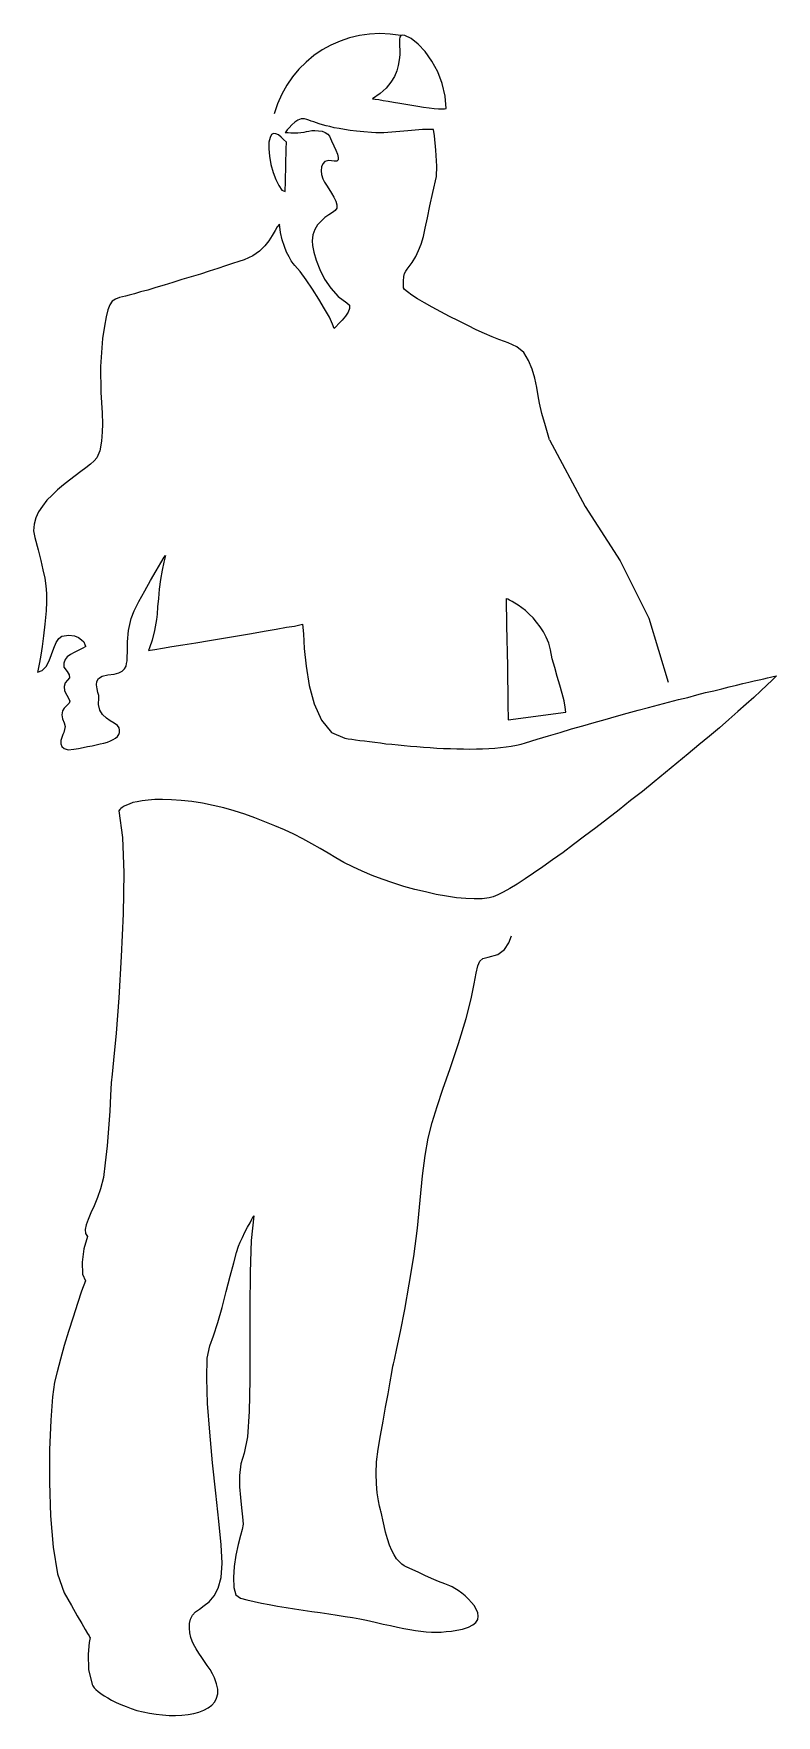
# Model space of a CAD drawing. Extents: x 13214 to 14013, y 5325 to 7134.
import ezdxf

# ---------------------------------------------------------------- set-up
doc = ezdxf.new("R2010")
doc.units = 0
doc.header["$LTSCALE"] = 1270
doc.header["$MEASUREMENT"] = 0
doc.layers.get('0').update_dxf_attribs({"linetype": 'CONTINUOUS'})

msp = doc.modelspace()

# ---------------------------------------------------------------- linework, layer by layer
at = {"linetype": 'CONTINUOUS'}
for p, q in [((13607.9, 7130.8), (13607.6, 7128.4)), ((13607.6, 7128.4), (13607.6, 7125.2)), ((13609, 7132.3), (13607.9, 7130.8)), ((13610.8, 7132.9), (13609, 7132.3)), ((13613.5, 7132.6), (13610.8, 7132.9)), ((13620.3, 7129.3), (13613.5, 7132.6)), ((13627.7, 7123.1), (13620.3, 7129.3)), ((13607.9, 7111.5), (13607.3, 7106.2)), ((13607.6, 7125.2), (13607.6, 7121.3)), ((13607.6, 7121.3), (13607.9, 7116.6)), ((13607.9, 7116.6), (13607.9, 7111.5)), ((13635.4, 7115.1), (13627.7, 7123.1)), ((13642.5, 7105), (13635.4, 7115.1)), ((13604.9, 7094.3), (13602.2, 7088.4)), ((13606.4, 7100.3), (13604.9, 7094.3)), ((13607.3, 7106.2), (13606.4, 7100.3)), ((13648.8, 7093.4), (13642.5, 7105)), ((13653.5, 7080.7), (13648.8, 7093.4)), ((13593.3, 7075.9), (13586.8, 7070)), ((13598.4, 7082.2), (13593.3, 7075.9)), ((13602.2, 7088.4), (13598.4, 7082.2)), ((13656.8, 7067.3), (13653.5, 7080.7)), ((13586.8, 7070), (13578.5, 7064.4)), ((13578.5, 7064.4), (13581.5, 7064.1)), ((13581.5, 7064.1), (13585.3, 7063.5)), ((13585.3, 7063.5), (13590.1, 7062.6)), ((13590.1, 7062.6), (13595.4, 7061.7)), ((13595.4, 7061.7), (13601.3, 7060.8)), ((13601.3, 7060.8), (13607.9, 7059.6)), ((13607.9, 7059.6), (13614.4, 7058.7)), ((13614.4, 7058.7), (13620.9, 7057.6)), ((13620.9, 7057.6), (13627.4, 7056.4)), ((13627.4, 7056.4), (13633.6, 7055.5)), ((13658, 7054), (13656.8, 7067.3)), ((13495.2, 7039.2), (13491.9, 7036.2)), ((13498.5, 7041.3), (13495.2, 7039.2)), ((13502, 7042.7), (13498.5, 7041.3)), ((13505.6, 7042.7), (13502, 7042.7)), ((13507.9, 7042.1), (13505.6, 7042.7)), ((13510.3, 7041.3), (13507.9, 7042.1)), ((13512.7, 7040.4), (13510.3, 7041.3)), ((13515.4, 7039.5), (13512.7, 7040.4)), ((13518.3, 7038.6), (13515.4, 7039.5)), ((13521.3, 7037.4), (13518.3, 7038.6)), ((13633.6, 7055.5), (13639.6, 7054.6)), ((13639.6, 7054.6), (13644.9, 7054)), ((13644.9, 7054), (13649.7, 7053.7)), ((13649.7, 7053.7), (13653.5, 7053.4)), ((13653.5, 7053.4), (13656.2, 7053.7)), ((13656.2, 7053.7), (13658, 7054)), ((13468.5, 7022.9), (13467.3, 7017.8)), ((13470, 7025.8), (13468.5, 7022.9)), ((13472.1, 7027), (13470, 7025.8)), ((13474.7, 7026.7), (13472.1, 7027)), ((13477.4, 7025.5), (13474.7, 7026.7)), ((13480.4, 7023.2), (13477.4, 7025.5)), ((13483, 7020.5), (13480.4, 7023.2)), ((13486, 7017.8), (13483, 7020.5)), ((13485.4, 7028.8), (13484.8, 7028.2)), ((13484.8, 7028.2), (13485.7, 7028.2)), ((13486.9, 7030.9), (13485.4, 7028.8)), ((13485.7, 7028.2), (13487.8, 7028.2)), ((13489, 7033.3), (13486.9, 7030.9)), ((13487.8, 7028.2), (13490.7, 7027.9)), ((13491.9, 7036.2), (13489, 7033.3)), ((13490.7, 7027.9), (13494.3, 7027.9)), ((13494.3, 7027.9), (13498.2, 7027.9)), ((13498.2, 7027.9), (13501.7, 7028.2)), ((13501.7, 7028.2), (13505.3, 7028.5)), ((13505.3, 7028.5), (13507.6, 7029.1)), ((13507.6, 7029.1), (13510, 7029.7)), ((13510, 7029.7), (13513.3, 7030.3)), ((13513.3, 7030.3), (13516.8, 7030.3)), ((13516.8, 7030.3), (13520.7, 7030)), ((13520.7, 7030), (13524.5, 7029.4)), ((13524.8, 7036.5), (13521.3, 7037.4)), ((13524.5, 7029.4), (13527.8, 7028.2)), ((13528.7, 7035.3), (13524.8, 7036.5)), ((13527.8, 7028.2), (13530.5, 7026.4)), ((13532.9, 7034.4), (13528.7, 7035.3)), ((13530.5, 7026.4), (13532.3, 7024.1)), ((13532.3, 7024.1), (13534.6, 7019)), ((13537.6, 7033.3), (13532.9, 7034.4)), ((13542.9, 7032.4), (13537.6, 7033.3)), ((13548.6, 7031.2), (13542.9, 7032.4)), ((13554.8, 7030.3), (13548.6, 7031.2)), ((13561.6, 7029.7), (13554.8, 7030.3)), ((13569.3, 7028.8), (13561.6, 7029.7)), ((13577.6, 7028.2), (13569.3, 7028.8)), ((13582.1, 7027.9), (13577.6, 7028.2)), ((13586.5, 7027.9), (13582.1, 7027.9)), ((13591, 7027.9), (13586.5, 7027.9)), ((13595.1, 7028.2), (13591, 7027.9)), ((13599.6, 7028.5), (13595.1, 7028.2)), ((13603.7, 7028.8), (13599.6, 7028.5)), ((13607.9, 7029.1), (13603.7, 7028.8)), ((13612.3, 7029.7), (13607.9, 7029.1)), ((13616.5, 7030), (13612.3, 7029.7)), ((13620.6, 7030.3), (13616.5, 7030)), ((13624.5, 7030.6), (13620.6, 7030.3)), ((13628.6, 7030.9), (13624.5, 7030.6)), ((13632.5, 7031.2), (13628.6, 7030.9)), ((13636.6, 7031.5), (13632.5, 7031.2)), ((13640.5, 7031.2), (13636.6, 7031.5)), ((13644.3, 7031.2), (13640.5, 7031.2)), ((13645.2, 7024.4), (13644.3, 7031.2)), ((13646.7, 7009), (13645.2, 7024.4)), ((13467.3, 7017.8), (13467, 7010.7)), ((13467, 7010.7), (13467.9, 7002.7)), ((13467.9, 7002.7), (13469.4, 6993.8)), ((13485.4, 6993.5), (13485.7, 7010.4)), ((13485.7, 7010.4), (13486, 7017.8)), ((13534.6, 7019), (13537, 7013.7)), ((13537, 7013.7), (13539.1, 7009)), ((13539.1, 7009), (13540.9, 7004.8)), ((13540.9, 7004.8), (13541.7, 7001.2)), ((13647.9, 6992), (13646.7, 7009)), ((13469.4, 6993.8), (13471.8, 6985.2)), ((13471.8, 6985.2), (13474.7, 6977.5)), ((13485.1, 6975.4), (13485.4, 6993.5)), ((13523.7, 6991.2), (13523.4, 6987)), ((13523.4, 6987), (13523.9, 6982.9)), ((13525.1, 6994.4), (13523.7, 6991.2)), ((13527.5, 6996.8), (13525.1, 6994.4)), ((13531.7, 6998), (13527.5, 6996.8)), ((13537.3, 6997.4), (13531.7, 6998)), ((13540.3, 6997.4), (13537.3, 6997.4)), ((13541.7, 6998.6), (13540.3, 6997.4)), ((13541.7, 7001.2), (13541.7, 6998.6)), ((13647.6, 6980.8), (13647.9, 6992)), ((13474.7, 6977.5), (13478, 6971)), ((13478, 6971), (13481.3, 6966.2)), ((13481.3, 6966.2), (13484.8, 6964.5)), ((13484.8, 6964.5), (13485.1, 6975.4)), ((13523.9, 6982.9), (13525.4, 6978.4)), ((13525.4, 6978.4), (13527.2, 6974.6)), ((13527.2, 6974.6), (13529.3, 6971.3)), ((13529.3, 6971.3), (13531.7, 6967.4)), ((13531.7, 6967.4), (13534.6, 6963)), ((13643.7, 6963.6), (13647.6, 6980.8)), ((13534.6, 6963), (13537, 6958.5)), ((13537, 6958.5), (13539.1, 6954.1)), ((13539.1, 6954.1), (13540.3, 6950.2)), ((13540.3, 6950.2), (13540.3, 6946.7)), ((13637.8, 6936.3), (13640.5, 6949.1)), ((13640.5, 6949.1), (13643.7, 6963.6)), ((13478.6, 6929.5), (13476.2, 6926.8)), ((13479.8, 6920.6), (13478.6, 6929.5)), ((13523.4, 6932.7), (13519.5, 6928.6)), ((13527.5, 6936.6), (13523.4, 6932.7)), ((13531.7, 6939.6), (13527.5, 6936.6)), ((13535.5, 6942.2), (13531.7, 6939.6)), ((13538.5, 6944.3), (13535.5, 6942.2)), ((13540.3, 6946.7), (13538.5, 6944.3)), ((13635.4, 6925.3), (13637.8, 6936.3)), ((13467.3, 6911.7), (13462.9, 6906.1)), ((13470.9, 6917.3), (13467.3, 6911.7)), ((13473.8, 6922.7), (13470.9, 6917.3)), ((13476.2, 6926.8), (13473.8, 6922.7)), ((13481.6, 6912.6), (13479.8, 6920.6)), ((13483.9, 6905.5), (13481.6, 6912.6)), ((13514.5, 6917.9), (13513.6, 6911.4)), ((13513.6, 6911.4), (13514.2, 6906.7)), ((13516.5, 6923.6), (13514.5, 6917.9)), ((13519.5, 6928.6), (13516.5, 6923.6)), ((13631, 6908.1), (13633.4, 6916.1)), ((13633.4, 6916.1), (13635.4, 6925.3)), ((13449.8, 6895.4), (13440.6, 6891.2)), ((13457, 6900.4), (13449.8, 6895.4)), ((13462.9, 6906.1), (13457, 6900.4)), ((13486.3, 6899.3), (13483.9, 6905.5)), ((13489, 6894.2), (13486.3, 6899.3)), ((13491.3, 6890.1), (13489, 6894.2)), ((13514.2, 6906.7), (13515.7, 6899.5)), ((13515.7, 6899.5), (13518, 6890.7)), ((13621.5, 6888.3), (13625.4, 6894.8)), ((13625.4, 6894.8), (13628.3, 6901)), ((13628.3, 6901), (13631, 6908.1)), ((13393.5, 6875.8), (13383.7, 6872.9)), ((13403, 6878.8), (13393.5, 6875.8)), ((13412.2, 6881.8), (13403, 6878.8)), ((13420.5, 6884.7), (13412.2, 6881.8)), ((13428.2, 6887.1), (13420.5, 6884.7)), ((13435, 6889.5), (13428.2, 6887.1)), ((13440.6, 6891.2), (13435, 6889.5)), ((13493.4, 6887.1), (13491.3, 6890.1)), ((13495.2, 6885), (13493.4, 6887.1)), ((13500.8, 6878.5), (13495.2, 6885)), ((13507.3, 6869.6), (13500.8, 6878.5)), ((13518, 6890.7), (13521.9, 6880.6)), ((13521.9, 6880.6), (13527.2, 6870.5)), ((13612.3, 6873.2), (13613.2, 6876.4)), ((13613.2, 6876.4), (13614.4, 6878.8)), ((13614.4, 6878.8), (13615.9, 6881.2)), ((13615.9, 6881.2), (13618.2, 6884.1)), ((13618.2, 6884.1), (13621.5, 6888.3)), ((13336.9, 6858.6), (13329.2, 6856.6)), ((13345.5, 6861.3), (13336.9, 6858.6)), ((13354.4, 6864), (13345.5, 6861.3)), ((13363.9, 6866.6), (13354.4, 6864)), ((13373.6, 6869.9), (13363.9, 6866.6)), ((13383.7, 6872.9), (13373.6, 6869.9)), ((13514.2, 6859.5), (13507.3, 6869.6)), ((13521, 6848.8), (13514.2, 6859.5)), ((13527.2, 6870.5), (13533.7, 6860.7)), ((13533.7, 6860.7), (13541.7, 6851.8)), ((13612, 6868.1), (13612.3, 6873.2)), ((13612, 6861), (13612, 6868.1)), ((13613.2, 6859.2), (13612, 6861)), ((13616.2, 6856.6), (13613.2, 6859.2)), ((13296, 6842.6), (13293.9, 6837.3)), ((13298.6, 6846.5), (13296, 6842.6)), ((13302.2, 6848.8), (13298.6, 6846.5)), ((13306.6, 6850.6), (13302.2, 6848.8)), ((13312.9, 6852.1), (13306.6, 6850.6)), ((13317, 6853), (13312.9, 6852.1)), ((13322.6, 6854.5), (13317, 6853)), ((13329.2, 6856.6), (13322.6, 6854.5)), ((13527.2, 6838.5), (13521, 6848.8)), ((13541.7, 6851.8), (13551.2, 6845)), ((13551.2, 6845), (13553.9, 6842.3)), ((13553.9, 6838.8), (13552.4, 6834.9)), ((13553.9, 6842.3), (13553.9, 6838.8)), ((13620.9, 6853), (13616.2, 6856.6)), ((13627.1, 6849.2), (13620.9, 6853)), ((13634.5, 6844.7), (13627.1, 6849.2)), ((13642.8, 6840.2), (13634.5, 6844.7)), ((13652, 6835.2), (13642.8, 6840.2)), ((13292.1, 6829.9), (13290.3, 6819.8)), ((13293.9, 6837.3), (13292.1, 6829.9)), ((13532.3, 6829.3), (13527.2, 6838.5)), ((13535.8, 6821.9), (13532.3, 6829.3)), ((13537.3, 6817.1), (13535.8, 6821.9)), ((13542.6, 6822.5), (13539.4, 6819.2)), ((13546.2, 6826.3), (13542.6, 6822.5)), ((13549.7, 6830.5), (13546.2, 6826.3)), ((13552.4, 6834.9), (13549.7, 6830.5)), ((13661.5, 6830.2), (13652, 6835.2)), ((13671.3, 6825.4), (13661.5, 6830.2)), ((13681.1, 6820.4), (13671.3, 6825.4)), ((13288.3, 6806.4), (13285.9, 6776.2)), ((13290.3, 6819.8), (13288.3, 6806.4)), ((13539.4, 6819.2), (13537.3, 6817.1)), ((13690.3, 6815.9), (13681.1, 6820.4)), ((13699.2, 6811.8), (13690.3, 6815.9)), ((13707.5, 6808.2), (13699.2, 6811.8)), ((13714.6, 6805.3), (13707.5, 6808.2)), ((13720.5, 6803.2), (13714.6, 6805.3)), ((13724.7, 6801.7), (13720.5, 6803.2)), ((13733.9, 6797.6), (13724.7, 6801.7)), ((13741.3, 6791.3), (13733.9, 6797.6)), ((13746.6, 6783), (13741.3, 6791.3)), ((13285.9, 6776.2), (13286.5, 6748.3)), ((13750.5, 6773.5), (13746.6, 6783)), ((13753.4, 6763.8), (13750.5, 6773.5)), ((13286.5, 6748.3), (13288, 6726.4)), ((13755.5, 6753.7), (13753.4, 6763.8)), ((13757, 6744.8), (13755.5, 6753.7)), ((13758.2, 6736.8), (13757, 6744.8)), ((13760.8, 6725.8), (13758.2, 6736.8)), ((13288.3, 6714.3), (13287.7, 6706.2)), ((13288, 6726.4), (13288.3, 6714.3)), ((13764.7, 6712.5), (13760.8, 6725.8)), ((13769.1, 6697.6), (13764.7, 6712.5)), ((13287.1, 6695.9), (13285.3, 6685.8)), ((13287.7, 6706.2), (13287.1, 6695.9)), ((13769.1, 6697.6), (13807.4, 6625.6)), ((13282, 6678.1), (13279.1, 6674.8)), ((13285.3, 6685.8), (13282, 6678.1)), ((13258.9, 6658.8), (13252.7, 6654.1)), ((13264.8, 6663.3), (13258.9, 6658.8)), ((13270.2, 6667.4), (13264.8, 6663.3)), ((13275.2, 6671.3), (13270.2, 6667.4)), ((13279.1, 6674.8), (13275.2, 6671.3)), ((13239.9, 6643.7), (13234, 6638.1)), ((13246.2, 6649), (13239.9, 6643.7)), ((13252.7, 6654.1), (13246.2, 6649)), ((13223.6, 6626.2), (13219.5, 6620)), ((13228.4, 6632.4), (13223.6, 6626.2)), ((13234, 6638.1), (13228.4, 6632.4)), ((13807.4, 6625.6), (13845.2, 6567.2)), ((13214.7, 6606.6), (13214.1, 6599.5)), ((13216.5, 6613.5), (13214.7, 6606.6)), ((13219.5, 6620), (13216.5, 6613.5)), ((13214.1, 6599.5), (13215.3, 6592.4)), ((13215.3, 6592.4), (13218.9, 6579.1)), ((13218.9, 6579.1), (13221.9, 6567.5)), ((13221.9, 6567.5), (13224.2, 6557.7)), ((13351.1, 6565.1), (13354.7, 6571.1)), ((13356.1, 6573.1), (13354.1, 6566)), ((13354.7, 6571.1), (13356.1, 6573.1)), ((13224.2, 6557.7), (13226, 6548.8)), ((13339.8, 6546.2), (13346.1, 6556.5)), ((13346.1, 6556.5), (13351.1, 6565.1)), ((13352.3, 6557.1), (13350.5, 6547.3)), ((13354.1, 6566), (13352.3, 6557.1)), ((13845.2, 6567.2), (13876.1, 6505.5)), ((13226, 6548.8), (13227.2, 6540.5)), ((13227.2, 6540.5), (13227.8, 6532.2)), ((13227.8, 6532.2), (13228.1, 6523.3)), ((13327.4, 6523.6), (13333.6, 6534.9)), ((13333.6, 6534.9), (13339.8, 6546.2)), ((13349.3, 6537), (13348.4, 6526.9)), ((13350.5, 6547.3), (13349.3, 6537)), ((13227.5, 6513.5), (13226.3, 6499.3)), ((13228.1, 6523.3), (13227.5, 6513.5)), ((13319.1, 6505.2), (13322.4, 6513.5)), ((13322.4, 6513.5), (13327.4, 6523.6)), ((13347.5, 6517.7), (13347, 6510)), ((13348.4, 6526.9), (13347.5, 6517.7)), ((13722.6, 6526.9), (13722.9, 6497.8)), ((13722.9, 6526.6), (13722.6, 6526.9)), ((13724.4, 6526), (13722.9, 6526.6)), ((13726.1, 6525.1), (13724.4, 6526)), ((13728.8, 6523.6), (13726.1, 6525.1)), ((13731.8, 6521.8), (13728.8, 6523.6)), ((13735.3, 6519.5), (13731.8, 6521.8)), ((13739.2, 6516.8), (13735.3, 6519.5)), ((13743.3, 6513.8), (13739.2, 6516.8)), ((13747.2, 6510), (13743.3, 6513.8)), ((13226.3, 6499.3), (13224.8, 6486.6)), ((13316.1, 6492.2), (13319.1, 6505.2)), ((13346.4, 6504.3), (13344.3, 6492.5)), ((13347, 6510), (13346.4, 6504.3)), ((13475, 6493.7), (13486, 6495.8)), ((13486, 6495.8), (13494.6, 6497.2)), ((13494.6, 6497.2), (13500.5, 6498.4)), ((13500.5, 6498.4), (13503.5, 6499)), ((13503.5, 6499), (13504.4, 6488.6)), ((13722.9, 6497.8), (13723.8, 6453.9)), ((13751.4, 6506.1), (13747.2, 6510)), ((13755.2, 6501.4), (13751.4, 6506.1)), ((13759.1, 6496.3), (13755.2, 6501.4)), ((13762.6, 6491), (13759.1, 6496.3)), ((13876.1, 6505.5), (13896.7, 6436.8)), ((13224.8, 6486.6), (13223.3, 6475.3)), ((13235.8, 6473.2), (13238.2, 6479.4)), ((13238.2, 6479.4), (13241.1, 6483.9)), ((13241.1, 6483.9), (13244.4, 6486.3)), ((13244.4, 6486.3), (13252.1, 6487.2)), ((13252.1, 6487.2), (13258, 6486.6)), ((13258, 6486.6), (13262.5, 6484.8)), ((13262.5, 6484.8), (13265.7, 6482.4)), ((13265.7, 6482.4), (13268.1, 6480)), ((13268.1, 6480), (13269.3, 6477.4)), ((13269.3, 6477.4), (13269.9, 6475.6)), ((13315.2, 6480.3), (13316.1, 6492.2)), ((13315.2, 6470.5), (13315.2, 6480.3)), ((13341.6, 6481.8), (13338.9, 6473.8)), ((13344.3, 6492.5), (13341.6, 6481.8)), ((13362.7, 6475), (13374.8, 6477.1)), ((13374.8, 6477.1), (13388.5, 6479.1)), ((13388.5, 6479.1), (13403.3, 6481.5)), ((13403.3, 6481.5), (13418.4, 6484.2)), ((13418.4, 6484.2), (13433.5, 6486.6)), ((13433.5, 6486.6), (13448.4, 6489.2)), ((13448.4, 6489.2), (13462.3, 6491.6)), ((13462.3, 6491.6), (13475, 6493.7)), ((13504.4, 6488.6), (13505.3, 6472.9)), ((13765.6, 6485.1), (13762.6, 6491)), ((13768.2, 6478.6), (13765.6, 6485.1)), ((13770, 6471.4), (13768.2, 6478.6)), ((13221.9, 6465.8), (13220.4, 6458.1)), ((13223.3, 6475.3), (13221.9, 6465.8)), ((13227.5, 6453.7), (13230.7, 6459.6)), ((13230.7, 6459.6), (13233.4, 6466.4)), ((13233.4, 6466.4), (13235.8, 6473.2)), ((13247.9, 6461.1), (13246.5, 6457.2)), ((13250.3, 6464), (13247.9, 6461.1)), ((13253.9, 6466.7), (13250.3, 6464)), ((13257.7, 6468.8), (13253.9, 6466.7)), ((13261.9, 6470.8), (13257.7, 6468.8)), ((13266.3, 6472.9), (13261.9, 6470.8)), ((13270.2, 6475), (13266.3, 6472.9)), ((13269.9, 6475.6), (13270.2, 6475)), ((13314, 6456.9), (13314.6, 6459.9)), ((13314.6, 6459.9), (13314.9, 6463.1)), ((13314.9, 6463.1), (13315.2, 6470.5)), ((13338.9, 6473.8), (13337.8, 6470.8)), ((13337.8, 6470.8), (13339.5, 6471.1)), ((13339.5, 6471.1), (13344.6, 6472)), ((13344.6, 6472), (13352.6, 6473.2)), ((13352.6, 6473.2), (13362.7, 6475)), ((13505.3, 6472.9), (13507.3, 6453.9)), ((13772.1, 6461.9), (13770, 6471.4)), ((13774.8, 6452.5), (13772.1, 6461.9)), ((13218.3, 6447.7), (13223.3, 6449.5)), ((13218.6, 6448.9), (13218.3, 6447.7)), ((13219.5, 6452.5), (13218.6, 6448.9)), ((13220.4, 6458.1), (13219.5, 6452.5)), ((13223.3, 6449.5), (13227.5, 6453.7)), ((13246.5, 6457.2), (13246.5, 6452.8)), ((13246.5, 6452.8), (13250.3, 6448.3)), ((13250.3, 6448.3), (13252.4, 6444.8)), ((13252.7, 6441.5), (13250.6, 6438.8)), ((13252.4, 6444.8), (13252.7, 6441.5)), ((13282, 6437.6), (13283.8, 6440.9)), ((13283.8, 6440.9), (13287.7, 6443.3)), ((13287.7, 6443.3), (13293.9, 6444.5)), ((13293.9, 6444.5), (13300.7, 6445.3)), ((13300.7, 6445.3), (13305.8, 6446.8)), ((13305.8, 6446.8), (13309.3, 6448.6)), ((13309.3, 6448.6), (13312, 6451.3)), ((13312, 6451.3), (13313.5, 6453.9)), ((13313.5, 6453.9), (13314, 6456.9)), ((13507.3, 6453.9), (13510.6, 6433.2)), ((13723.8, 6453.9), (13724.4, 6413.6)), ((13777.4, 6442.7), (13774.8, 6452.5)), ((13780.1, 6433.5), (13777.4, 6442.7)), ((13999.5, 6440.3), (14003.6, 6441.5)), ((14003.6, 6441.5), (14006.9, 6442.1)), ((14006.9, 6442.1), (14009.6, 6442.7)), ((14013.1, 6443.6), (14008.7, 6438.8)), ((14009.6, 6442.7), (14011.6, 6443.3)), ((14011.6, 6443.3), (14012.8, 6443.6)), ((14012.8, 6443.6), (14013.1, 6443.6)), ((13247.9, 6435.9), (13246.8, 6432)), ((13246.8, 6432), (13247.3, 6427.6)), ((13247.3, 6427.6), (13249.7, 6422.8)), ((13250.6, 6438.8), (13247.9, 6435.9)), ((13249.7, 6422.8), (13252.1, 6419)), ((13281.7, 6433.8), (13282, 6437.6)), ((13282.3, 6429.6), (13281.7, 6433.8)), ((13283.2, 6425.8), (13282.3, 6429.6)), ((13284.1, 6422.5), (13283.2, 6425.8)), ((13510.6, 6433.2), (13515.9, 6413.3)), ((13782.8, 6424.6), (13780.1, 6433.5)), ((13784.8, 6416.6), (13782.8, 6424.6)), ((13918, 6420.4), (13927.7, 6423.1)), ((13927.7, 6423.1), (13936.9, 6425.5)), ((13936.9, 6425.5), (13945.8, 6427.6)), ((13945.8, 6427.6), (13954.4, 6429.6)), ((13954.4, 6429.6), (13962.4, 6431.7)), ((13962.4, 6431.7), (13970.1, 6433.5)), ((13970.1, 6433.5), (13977, 6435.3)), ((13977, 6435.3), (13983.5, 6436.7)), ((13983.5, 6436.7), (13989.4, 6438.2)), ((13996.5, 6427.3), (13988.8, 6420.4)), ((13989.4, 6438.2), (13994.7, 6439.4)), ((13994.7, 6439.4), (13999.5, 6440.3)), ((14003, 6433.5), (13996.5, 6427.3)), ((14008.7, 6438.8), (14003, 6433.5)), ((13245.3, 6405.9), (13244.4, 6401.8)), ((13247, 6408.9), (13245.3, 6405.9)), ((13249.1, 6411), (13247, 6408.9)), ((13250.9, 6412.7), (13249.1, 6411)), ((13252.4, 6414.2), (13250.9, 6412.7)), ((13252.1, 6419), (13253, 6416.3)), ((13253, 6416.3), (13252.4, 6414.2)), ((13283.8, 6412.7), (13284.1, 6419.9)), ((13285.3, 6406.8), (13283.8, 6412.7)), ((13284.1, 6419.9), (13284.1, 6422.5)), ((13288.3, 6402.1), (13285.3, 6406.8)), ((13515.9, 6413.3), (13523.7, 6395.8)), ((13724.4, 6413.6), (13724.7, 6396.1)), ((13786, 6409.8), (13784.8, 6416.6)), ((13786.6, 6404.4), (13786, 6409.8)), ((13852.7, 6403.3), (13864.3, 6406.5)), ((13864.3, 6406.5), (13875.6, 6409.5)), ((13875.6, 6409.5), (13886.5, 6412.4)), ((13886.5, 6412.4), (13897.2, 6415.1)), ((13897.2, 6415.1), (13907.9, 6418.1)), ((13907.9, 6418.1), (13918, 6420.4)), ((13971.6, 6405.3), (13962.1, 6396.7)), ((13980.8, 6413), (13971.6, 6405.3)), ((13988.8, 6420.4), (13980.8, 6413)), ((13244.4, 6401.8), (13245.3, 6397.3)), ((13245.3, 6397.3), (13247, 6393.2)), ((13248.2, 6389), (13246.5, 6382.8)), ((13247, 6393.2), (13248.2, 6389)), ((13292.4, 6398.2), (13288.3, 6402.1)), ((13296.6, 6395.2), (13292.4, 6398.2)), ((13300.7, 6392.6), (13296.6, 6395.2)), ((13304.3, 6390.2), (13300.7, 6392.6)), ((13306.3, 6387.8), (13304.3, 6390.2)), ((13306.6, 6385.2), (13306.3, 6387.8)), ((13523.7, 6395.8), (13534.6, 6382.8)), ((13724.7, 6396.1), (13786.6, 6404.4)), ((13792.9, 6386.4), (13805, 6389.9)), ((13805, 6389.9), (13817.2, 6393.5)), ((13817.2, 6393.5), (13829, 6396.7)), ((13829, 6396.7), (13841.2, 6400.3)), ((13841.2, 6400.3), (13852.7, 6403.3)), ((13951.8, 6387.8), (13941.1, 6378.6)), ((13962.1, 6396.7), (13951.8, 6387.8)), ((13244.4, 6377.2), (13243.5, 6373.9)), ((13243.5, 6373.9), (13243.5, 6370.3)), ((13243.5, 6370.3), (13244.4, 6367.4)), ((13245.6, 6380.4), (13244.4, 6377.2)), ((13246.5, 6382.8), (13245.6, 6380.4)), ((13277, 6368.3), (13281.4, 6369.4)), ((13281.4, 6369.4), (13285.6, 6370.3)), ((13285.6, 6370.3), (13289.7, 6371.2)), ((13289.7, 6371.2), (13293.6, 6372.4)), ((13293.6, 6372.4), (13296.9, 6373.6)), ((13296.9, 6373.6), (13299.8, 6375.1)), ((13299.8, 6375.1), (13302.2, 6376.6)), ((13302.2, 6376.6), (13304.3, 6378.3)), ((13304.3, 6378.3), (13305.8, 6380.4)), ((13305.8, 6380.4), (13306.6, 6382.5)), ((13306.6, 6382.5), (13306.6, 6385.2)), ((13534.6, 6382.8), (13548.9, 6376.6)), ((13548.9, 6376.6), (13552.4, 6376)), ((13552.4, 6376), (13556.3, 6375.4)), ((13556.3, 6375.4), (13560.4, 6374.8)), ((13560.4, 6374.8), (13565.2, 6374.2)), ((13565.2, 6374.2), (13570.2, 6373.6)), ((13570.2, 6373.6), (13575.5, 6373)), ((13575.5, 6373), (13581.2, 6372.1)), ((13581.2, 6372.1), (13587.1, 6371.5)), ((13587.1, 6371.5), (13593, 6370.6)), ((13593, 6370.6), (13599.6, 6370)), ((13599.6, 6370), (13606.1, 6369.4)), ((13606.1, 6369.4), (13612.6, 6368.6)), ((13612.6, 6368.6), (13619.7, 6368)), ((13727.9, 6368), (13733.6, 6368.9)), ((13733.6, 6368.9), (13738.6, 6370)), ((13738.6, 6370), (13743.3, 6371.5)), ((13743.3, 6371.5), (13755.8, 6375.4)), ((13755.8, 6375.4), (13768, 6379.2)), ((13768, 6379.2), (13780.4, 6382.8)), ((13780.4, 6382.8), (13792.9, 6386.4)), ((13929.8, 6369.2), (13918.3, 6359.7)), ((13941.1, 6378.6), (13929.8, 6369.2)), ((13244.4, 6367.4), (13246.8, 6365.3)), ((13246.8, 6365.3), (13251.2, 6364.1)), ((13251.2, 6364.1), (13257.4, 6364.7)), ((13257.4, 6364.7), (13262.5, 6365.6)), ((13262.5, 6365.6), (13267.5, 6366.5)), ((13267.5, 6366.5), (13272.2, 6367.4)), ((13272.2, 6367.4), (13277, 6368.3)), ((13619.7, 6368), (13626.5, 6367.4)), ((13626.5, 6367.4), (13633.6, 6366.8)), ((13633.6, 6366.8), (13640.8, 6366.5)), ((13640.8, 6366.5), (13647.9, 6365.9)), ((13647.9, 6365.9), (13655, 6365.6)), ((13655, 6365.6), (13662.4, 6365.3)), ((13662.4, 6365.3), (13669.5, 6365)), ((13669.5, 6365), (13676.6, 6365)), ((13676.6, 6365), (13683.5, 6364.7)), ((13683.5, 6364.7), (13690.6, 6365)), ((13690.6, 6365), (13697.1, 6365)), ((13697.1, 6365), (13703.9, 6365.3)), ((13703.9, 6365.3), (13710.1, 6365.9)), ((13710.1, 6365.9), (13716.4, 6366.5)), ((13716.4, 6366.5), (13722.3, 6367.1)), ((13722.3, 6367.1), (13727.9, 6368)), ((13918.3, 6359.7), (13906.1, 6349.6)), ((13893.9, 6339.5), (13881.5, 6329.4)), ((13906.1, 6349.6), (13893.9, 6339.5)), ((13869.1, 6319.3), (13856.3, 6309.6)), ((13881.5, 6329.4), (13869.1, 6319.3)), ((13306.3, 6298.9), (13305.8, 6298.6)), ((13305.8, 6298.6), (13305.8, 6298.3)), ((13305.8, 6298.3), (13309.6, 6269.8)), ((13306.9, 6299.8), (13306.3, 6298.9)), ((13307.8, 6300.7), (13306.9, 6299.8)), ((13309.3, 6301.9), (13307.8, 6300.7)), ((13311.4, 6303.3), (13309.3, 6301.9)), ((13314, 6304.5), (13311.4, 6303.3)), ((13317, 6305.7), (13314, 6304.5)), ((13320.9, 6307.2), (13317, 6305.7)), ((13325.6, 6308.1), (13320.9, 6307.2)), ((13330.9, 6309.3), (13325.6, 6308.1)), ((13337.5, 6309.9), (13330.9, 6309.3)), ((13344.6, 6310.5), (13337.5, 6309.9)), ((13352.9, 6310.5), (13344.6, 6310.5)), ((13362.4, 6310.2), (13352.9, 6310.5)), ((13372.7, 6309.6), (13362.4, 6310.2)), ((13384.3, 6308.4), (13372.7, 6309.6)), ((13395.9, 6306.6), (13384.3, 6308.4)), ((13407.4, 6304.2), (13395.9, 6306.6)), ((13418.7, 6301.6), (13407.4, 6304.2)), ((13430, 6298.3), (13418.7, 6301.6)), ((13441.2, 6294.7), (13430, 6298.3)), ((13843.9, 6299.5), (13831.4, 6289.7)), ((13856.3, 6309.6), (13843.9, 6299.5)), ((13452.2, 6290.9), (13441.2, 6294.7)), ((13462.9, 6286.7), (13452.2, 6290.9)), ((13473.6, 6282.3), (13462.9, 6286.7)), ((13483.9, 6277.8), (13473.6, 6282.3)), ((13818.9, 6280.2), (13806.8, 6271)), ((13831.4, 6289.7), (13818.9, 6280.2)), ((13309.6, 6269.8), (13311.1, 6231.6)), ((13494, 6273.1), (13483.9, 6277.8)), ((13503.8, 6268.1), (13494, 6273.1)), ((13513.3, 6263), (13503.8, 6268.1)), ((13522.2, 6258), (13513.3, 6263)), ((13794.9, 6262.1), (13783.7, 6253.5)), ((13806.8, 6271), (13794.9, 6262.1)), ((13531.1, 6252.9), (13522.2, 6258)), ((13539.4, 6247.9), (13531.1, 6252.9)), ((13548, 6242.9), (13539.4, 6247.9)), ((13557.5, 6238.1), (13548, 6242.9)), ((13772.4, 6245.5), (13762, 6238.1)), ((13783.7, 6253.5), (13772.4, 6245.5)), ((13311.1, 6231.6), (13310.5, 6187.4)), ((13567.5, 6233.4), (13557.5, 6238.1)), ((13578.2, 6228.9), (13567.5, 6233.4)), ((13589.2, 6224.8), (13578.2, 6228.9)), ((13600.7, 6220.9), (13589.2, 6224.8)), ((13742.8, 6225.1), (13734.2, 6219.5)), ((13751.9, 6231.3), (13742.8, 6225.1)), ((13762, 6238.1), (13751.9, 6231.3)), ((13612.3, 6217.1), (13600.7, 6220.9)), ((13624.2, 6213.8), (13612.3, 6217.1)), ((13635.7, 6211.1), (13624.2, 6213.8)), ((13647.3, 6208.5), (13635.7, 6211.1)), ((13658.3, 6206.4), (13647.3, 6208.5)), ((13668.9, 6204.9), (13658.3, 6206.4)), ((13708.4, 6205.8), (13704.2, 6204.6)), ((13713.4, 6207.9), (13708.4, 6205.8)), ((13719.3, 6210.9), (13713.4, 6207.9)), ((13726.4, 6214.7), (13719.3, 6210.9)), ((13734.2, 6219.5), (13726.4, 6214.7)), ((13679, 6204), (13668.9, 6204.9)), ((13688.2, 6203.7), (13679, 6204)), ((13696.8, 6203.7), (13688.2, 6203.7)), ((13704.2, 6204.6), (13696.8, 6203.7)), ((13310.5, 6187.4), (13308.4, 6141.5)), ((13720.8, 6149.2), (13725.3, 6156.3)), ((13725.3, 6156.3), (13728.2, 6164)), ((13308.4, 6141.5), (13305.8, 6097.3)), ((13692.1, 6131.7), (13694.1, 6136.7)), ((13694.1, 6136.7), (13697.4, 6139.4)), ((13697.4, 6139.4), (13703, 6140.9)), ((13703, 6140.9), (13713.4, 6143.8)), ((13713.4, 6143.8), (13720.8, 6149.2)), ((13688.2, 6112.1), (13690.3, 6123.7)), ((13690.3, 6123.7), (13692.1, 6131.7)), ((13305.8, 6097.3), (13302.8, 6059.1)), ((13684.9, 6096.1), (13688.2, 6112.1)), ((13679.6, 6075.1), (13684.9, 6096.1)), ((13671.3, 6048.1), (13679.6, 6075.1)), ((13302.8, 6059.1), (13300.1, 6030.3)), ((13662.1, 6021.1), (13671.3, 6048.1)), ((13300.1, 6030.3), (13298.6, 6015.2)), ((13298.6, 6015.2), (13297.7, 6005.7)), ((13654.4, 5998.9), (13662.1, 6021.1)), ((13296.9, 5992), (13296, 5975.2)), ((13297.7, 6005.7), (13296.9, 5992)), ((13648.2, 5980.2), (13654.4, 5998.9)), ((13296, 5975.2), (13294.8, 5956.8)), ((13642.8, 5963), (13648.2, 5980.2)), ((13294.8, 5956.8), (13293.3, 5937.8)), ((13638.7, 5946.1), (13642.8, 5963)), ((13293.3, 5937.8), (13291.2, 5919.7)), ((13635.4, 5927.4), (13638.7, 5946.1)), ((13291.2, 5919.7), (13289.2, 5904)), ((13632.5, 5905.8), (13635.4, 5927.4)), ((13289.2, 5904), (13286.2, 5891.8)), ((13630.1, 5879.4), (13632.5, 5905.8)), ((13282.9, 5882.4), (13279.4, 5873.5)), ((13286.2, 5891.8), (13282.9, 5882.4)), ((13275.8, 5865.8), (13272.8, 5858.9)), ((13279.4, 5873.5), (13275.8, 5865.8)), ((13451, 5862.8), (13448.1, 5836.1)), ((13448.9, 5859.2), (13450.4, 5861.9)), ((13450.4, 5861.9), (13451, 5862.8)), ((13627.1, 5849.4), (13630.1, 5879.4)), ((13270.8, 5853), (13269.6, 5848)), ((13269.6, 5848), (13269.9, 5843.8)), ((13269.9, 5843.8), (13272, 5840.3)), ((13272.8, 5858.9), (13270.8, 5853)), ((13438.9, 5839.4), (13441.5, 5845)), ((13441.5, 5845), (13444.2, 5850.3)), ((13444.2, 5850.3), (13446.9, 5855.1)), ((13446.9, 5855.1), (13448.9, 5859.2)), ((13623, 5818.9), (13627.1, 5849.4)), ((13268.1, 5827.2), (13266.3, 5812.7)), ((13272, 5840.3), (13268.1, 5827.2)), ((13432.3, 5823.4), (13434.4, 5829.9)), ((13434.4, 5829.9), (13436.2, 5834.3)), ((13436.2, 5834.3), (13438.9, 5839.4)), ((13448.1, 5836.1), (13446.9, 5802)), ((13266.3, 5812.7), (13266.6, 5799.9)), ((13425.5, 5797.6), (13429.4, 5812.1)), ((13429.4, 5812.1), (13432.3, 5823.4)), ((13618.2, 5789.3), (13623, 5818.9)), ((13269.9, 5792.8), (13265.7, 5781.6)), ((13266.6, 5799.9), (13269.9, 5792.8)), ((13421.4, 5781.3), (13425.5, 5797.6)), ((13446.9, 5802), (13446.6, 5764.1)), ((13265.7, 5781.6), (13261.3, 5768.2)), ((13416.9, 5764.1), (13421.4, 5781.3)), ((13613.5, 5762), (13618.2, 5789.3)), ((13256.5, 5753.7), (13251.8, 5738.3)), ((13261.3, 5768.2), (13256.5, 5753.7)), ((13412.2, 5747.8), (13416.9, 5764.1)), ((13446.6, 5764.1), (13446.6, 5724.6)), ((13608.7, 5738.3), (13613.5, 5762)), ((13251.8, 5738.3), (13247, 5723.1)), ((13407.7, 5733.5), (13412.2, 5747.8)), ((13604.9, 5719.9), (13608.7, 5738.3)), ((13247, 5723.1), (13242.9, 5708.3)), ((13400.9, 5709.5), (13403.6, 5722.9)), ((13403.6, 5722.9), (13407.7, 5733.5)), ((13446.6, 5724.6), (13446.6, 5686.4)), ((13602.2, 5707.7), (13604.9, 5719.9)), ((13242.9, 5708.3), (13239.3, 5695)), ((13400.3, 5688.2), (13400.9, 5709.5)), ((13599.6, 5694.1), (13600.7, 5700.9)), ((13600.7, 5700.9), (13601.3, 5703.3)), ((13601.3, 5703.3), (13602.2, 5707.7)), ((13236.7, 5683.7), (13234.6, 5668)), ((13239.3, 5695), (13236.7, 5683.7)), ((13401.2, 5660.9), (13400.3, 5688.2)), ((13446.6, 5686.4), (13446, 5652.3)), ((13595.4, 5671.3), (13597.8, 5684)), ((13597.8, 5684), (13599.6, 5694.1)), ((13234.6, 5668), (13232.5, 5642.8)), ((13592.7, 5657), (13595.4, 5671.3)), ((13403.6, 5629.8), (13401.2, 5660.9)), ((13446, 5652.3), (13444.2, 5625)), ((13590.1, 5641.6), (13592.7, 5657)), ((13232.5, 5642.8), (13231.3, 5611.1)), ((13406.5, 5596.9), (13403.6, 5629.8)), ((13587.1, 5626.2), (13590.1, 5641.6)), ((13231.3, 5611.1), (13231.3, 5575.8)), ((13444.2, 5625), (13440.6, 5607.5)), ((13583, 5598), (13584.7, 5611.7)), ((13584.7, 5611.7), (13587.1, 5626.2)), ((13410.1, 5564.2), (13406.5, 5596.9)), ((13437.1, 5595.7), (13435.6, 5583.5)), ((13440.6, 5607.5), (13437.1, 5595.7)), ((13582.7, 5585.6), (13583, 5598)), ((13231.3, 5575.8), (13232.2, 5539.9)), ((13435.6, 5583.5), (13435.6, 5571.1)), ((13583, 5574.3), (13582.7, 5585.6)), ((13583.8, 5564.5), (13583, 5574.3)), ((13413.4, 5534.3), (13410.1, 5564.2)), ((13435.6, 5571.1), (13436.5, 5559.5)), ((13436.5, 5559.5), (13437.7, 5548.5)), ((13585, 5556.2), (13583.8, 5564.5)), ((13586.2, 5550.3), (13585, 5556.2)), ((13232.2, 5539.9), (13235.2, 5506.1)), ((13437.7, 5548.5), (13438.9, 5539)), ((13438.9, 5539), (13439.5, 5531)), ((13587.4, 5546.5), (13586.2, 5550.3)), ((13587.7, 5545), (13587.4, 5546.5)), ((13588, 5543.8), (13587.7, 5545)), ((13588.6, 5540.5), (13588, 5543.8)), ((13589.8, 5535.5), (13588.6, 5540.5)), ((13416, 5508.8), (13413.4, 5534.3)), ((13436.5, 5518.9), (13434.1, 5509.1)), ((13438.6, 5525.4), (13436.5, 5518.9)), ((13439.5, 5531), (13438.6, 5525.4)), ((13591.2, 5529.3), (13589.8, 5535.5)), ((13592.7, 5522.4), (13591.2, 5529.3)), ((13594.8, 5515.3), (13592.7, 5522.4)), ((13235.2, 5506.1), (13239.9, 5477.7)), ((13416.9, 5488.9), (13416, 5508.8)), ((13434.1, 5509.1), (13431.8, 5497.5)), ((13596.9, 5508.5), (13594.8, 5515.3)), ((13599.3, 5502.6), (13596.9, 5508.5)), ((13601.9, 5497.8), (13599.3, 5502.6)), ((13415.7, 5473.5), (13416.9, 5488.9)), ((13430, 5485.4), (13429.1, 5473.5)), ((13431.8, 5497.5), (13430, 5485.4)), ((13604.6, 5493.7), (13601.9, 5497.8)), ((13607.6, 5490.4), (13604.6, 5493.7)), ((13610.2, 5488), (13607.6, 5490.4)), ((13612.9, 5486.3), (13610.2, 5488)), ((13615, 5485.1), (13612.9, 5486.3)), ((13616.2, 5484.5), (13615, 5485.1)), ((13616.8, 5484.2), (13616.2, 5484.5)), ((13618.2, 5483.6), (13616.8, 5484.2)), ((13622.1, 5481.8), (13618.2, 5483.6)), ((13239.9, 5477.7), (13247, 5457.2)), ((13412.5, 5462), (13415.7, 5473.5)), ((13429.1, 5473.5), (13429.4, 5462.8)), ((13627.7, 5479.2), (13622.1, 5481.8)), ((13634.8, 5475.9), (13627.7, 5479.2)), ((13642.2, 5472.6), (13634.8, 5475.9)), ((13649.7, 5469.4), (13642.2, 5472.6)), ((13656.5, 5466.7), (13649.7, 5469.4)), ((13661.8, 5464.6), (13656.5, 5466.7)), ((13664.5, 5463.4), (13661.8, 5464.6)), ((13247, 5457.2), (13254.8, 5443.3)), ((13397.7, 5443.3), (13403, 5447.4)), ((13403, 5447.4), (13408.3, 5453.7)), ((13408.3, 5453.7), (13412.5, 5462)), ((13429.4, 5462.8), (13431.8, 5455.1)), ((13431.8, 5455.1), (13436.5, 5451.3)), ((13436.5, 5451.3), (13443.6, 5449.5)), ((13443.6, 5449.5), (13451.3, 5447.7)), ((13451.3, 5447.7), (13459.3, 5445.9)), ((13459.3, 5445.9), (13467.6, 5444.5)), ((13667.4, 5461.7), (13664.5, 5463.4)), ((13671, 5459.6), (13667.4, 5461.7)), ((13674.9, 5456.9), (13671, 5459.6)), ((13678.4, 5453.7), (13674.9, 5456.9)), ((13682, 5450.4), (13678.4, 5453.7)), ((13685.2, 5446.8), (13682, 5450.4)), ((13688.2, 5443.3), (13685.2, 5446.8)), ((13254.8, 5443.3), (13261, 5432.3)), ((13261, 5432.3), (13266, 5424)), ((13381.9, 5424), (13382.8, 5428.7)), ((13382.8, 5428.7), (13384.9, 5433.2)), ((13384.9, 5433.2), (13388.2, 5436.8)), ((13388.2, 5436.8), (13392.6, 5439.7)), ((13392.6, 5439.7), (13397.7, 5443.3)), ((13467.6, 5444.5), (13476.5, 5442.7)), ((13476.5, 5442.7), (13485.7, 5441.2)), ((13485.7, 5441.2), (13494.9, 5440)), ((13494.9, 5440), (13504.1, 5438.5)), ((13504.1, 5438.5), (13513.3, 5437.1)), ((13513.3, 5437.1), (13522.5, 5435.9)), ((13522.5, 5435.9), (13531.7, 5434.4)), ((13531.7, 5434.4), (13540.6, 5433.2)), ((13540.6, 5433.2), (13549.2, 5431.7)), ((13549.2, 5431.7), (13557.2, 5430.5)), ((13557.2, 5430.5), (13565.2, 5429.1)), ((13565.2, 5429.1), (13572.3, 5427.6)), ((13690.3, 5439.4), (13688.2, 5443.3)), ((13690, 5425.2), (13691.8, 5428.5)), ((13691.8, 5435.6), (13690.3, 5439.4)), ((13692.3, 5432), (13691.8, 5435.6)), ((13691.8, 5428.5), (13692.3, 5432)), ((13266, 5424), (13269.6, 5417.8)), ((13269.6, 5417.8), (13272.2, 5413.3)), ((13272.2, 5413.3), (13273.7, 5410.7)), ((13273.7, 5410.7), (13274.6, 5409.2)), ((13381.7, 5419), (13381.9, 5424)), ((13382.2, 5413.9), (13381.7, 5419)), ((13383.1, 5409.2), (13382.2, 5413.9)), ((13572.3, 5427.6), (13581.5, 5425.5)), ((13581.5, 5425.5), (13590.1, 5423.4)), ((13590.1, 5423.4), (13598.1, 5421.9)), ((13598.1, 5421.9), (13605.5, 5420.1)), ((13605.5, 5420.1), (13612.3, 5418.7)), ((13612.3, 5418.7), (13618.8, 5417.5)), ((13618.8, 5417.5), (13625, 5416.6)), ((13625, 5416.6), (13630.7, 5415.7)), ((13630.7, 5415.7), (13636.3, 5415.1)), ((13636.3, 5415.1), (13642, 5414.8)), ((13642, 5414.8), (13647.3, 5414.8)), ((13647.3, 5414.8), (13652.6, 5414.8)), ((13652.6, 5414.8), (13658, 5415.4)), ((13658, 5415.4), (13663.6, 5416)), ((13663.6, 5416), (13669.5, 5416.9)), ((13669.5, 5416.9), (13675.5, 5418.1)), ((13675.5, 5418.1), (13682, 5420.1)), ((13682, 5420.1), (13686.7, 5422.5)), ((13686.7, 5422.5), (13690, 5425.2)), ((13274, 5403.8), (13272.8, 5391.1)), ((13274.9, 5408.9), (13274, 5403.8)), ((13274.6, 5409.2), (13274.9, 5408.9)), ((13384.6, 5405), (13383.1, 5409.2)), ((13386.1, 5401.8), (13384.6, 5405)), ((13388.8, 5397), (13386.1, 5401.8)), ((13391.7, 5392.3), (13388.8, 5397)), ((13395, 5387.5), (13391.7, 5392.3)), ((13272.8, 5391.1), (13273.1, 5374.5)), ((13273.1, 5374.5), (13277, 5358.5)), ((13398, 5383.4), (13395, 5387.5)), ((13400.9, 5378.9), (13398, 5383.4)), ((13403.9, 5374.5), (13400.9, 5378.9)), ((13406.5, 5370), (13403.9, 5374.5)), ((13277, 5358.5), (13277.9, 5357)), ((13277.9, 5357), (13279.4, 5354.9)), ((13408.6, 5365.6), (13406.5, 5370)), ((13411, 5359.1), (13408.6, 5365.6)), ((13412.2, 5353.4), (13411, 5359.1)), ((13279.4, 5354.9), (13281.1, 5353.2)), ((13281.1, 5353.2), (13283.5, 5350.8)), ((13283.5, 5350.8), (13286.5, 5348.7)), ((13286.5, 5348.7), (13290, 5346.3)), ((13290, 5346.3), (13293.9, 5344)), ((13293.9, 5344), (13298, 5341.6)), ((13298, 5341.6), (13302.8, 5339.2)), ((13302.8, 5339.2), (13307.8, 5336.8)), ((13406, 5336.2), (13408.9, 5339.8)), ((13408.9, 5339.8), (13411, 5343.7)), ((13411, 5343.7), (13412.2, 5348.4)), ((13412.2, 5348.4), (13412.2, 5353.4)), ((13307.8, 5336.8), (13313.5, 5334.8)), ((13313.5, 5334.8), (13319.1, 5332.7)), ((13319.1, 5332.7), (13325.3, 5330.6)), ((13325.3, 5330.6), (13332.1, 5329.1)), ((13332.1, 5329.1), (13338.9, 5327.6)), ((13338.9, 5327.6), (13346.1, 5326.5)), ((13346.1, 5326.5), (13352.9, 5325.9)), ((13352.9, 5325.9), (13360, 5325.3)), ((13360, 5325.3), (13366.8, 5325.3)), ((13366.8, 5325.3), (13373.6, 5325.6)), ((13373.6, 5325.6), (13380.2, 5326.2)), ((13380.2, 5326.2), (13386.4, 5327.4)), ((13386.4, 5327.4), (13392, 5328.8)), ((13392, 5328.8), (13397.4, 5330.9)), ((13397.4, 5330.9), (13401.8, 5333.3)), ((13401.8, 5333.3), (13406, 5336.2))]:
    msp.add_line(p, q, dxfattribs=at)
msp.add_arc((13586.4, 7016.8), 117.7, 78.923, 164.5963, dxfattribs=at)

doc.saveas('drawing.dxf')
